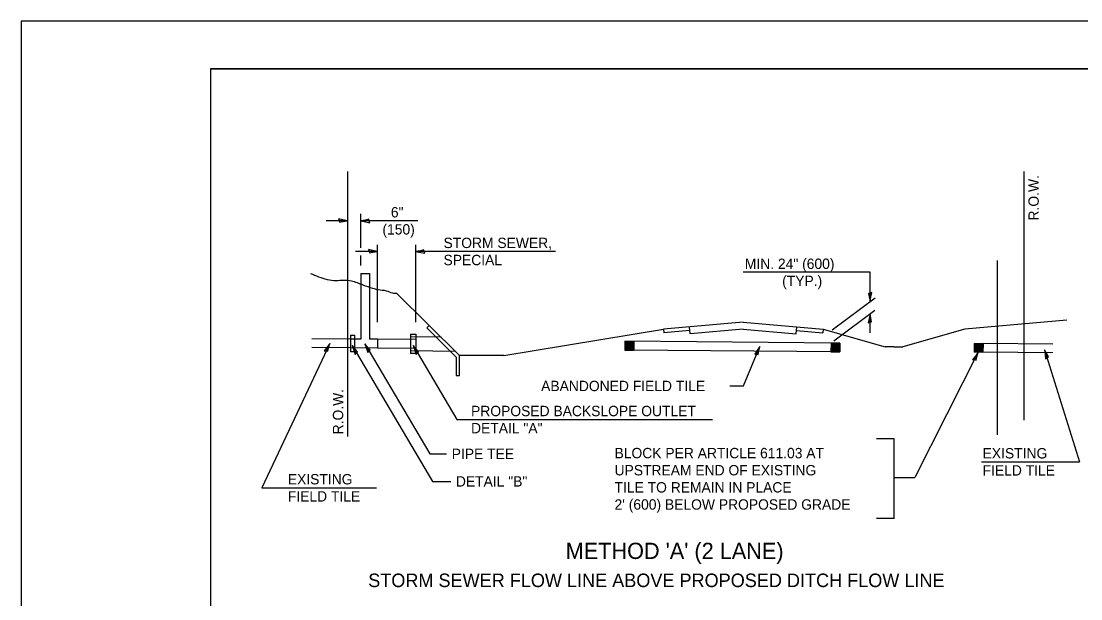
# Model space of a CAD drawing. Extents: x 100768 to 101448, y 100037 to 100477.
# Drawn here: x 100768.1 to 100991.6, y 100355.1 to 100476.8 of the extents above; entities that cross this region are included whole.
import ezdxf

# ---------------------------------------------------------------- set-up
doc = ezdxf.new("R2010")
doc.units = 0
for name, color, linetype in [('Design_PR_Roadway Dimensions', 7, 'Continuous'), ('Design_PR_Roadway Notes', 7, 'Continuous'), ('Level 35', 7, 'Continuous'), ('Level 43', 7, 'Continuous'), ('ROW_PR ROW Line', 7, 'Continuous'), ('ROW_PR_Notes', 7, 'Continuous'), ('Sheets_50 Reference Boundary', 7, 'Continuous'), ('Sheets_General Details', 7, 'Continuous'), ('Sheets_Printer Plotting Border', 7, 'Continuous')]:
    doc.layers.add(name, color=color, linetype=linetype)

msp = doc.modelspace()

# ---------------------------------------------------------------- linework, layer by layer
at = {"layer": 'Design_PR_Roadway Notes'}
for p, q in [((100833.15, 100408.89), (100818.83, 100378.45)), ((100837.89, 100408.42), (100854.8, 100379.8)), ((100840.53, 100408.8), (100854.24, 100385.61)), ((100850.73, 100408.42), (100859.94, 100392.83)), ((100983.92, 100407.55), (100991.29, 100383.93)), ((100969.93, 100407.01), (100956.55, 100380.63)), ((100859.94, 100392.83), (100913.91, 100392.83)), ((100952.2, 100388.81), (100948.46, 100388.81)), ((100952.2, 100371.96), (100952.2, 100388.81)), ((100854.24, 100385.61), (100857.77, 100385.61)), ((100970.64, 100383.93), (100991.29, 100383.93)), ((100952.2, 100380.62), (100956.55, 100380.62)), ((100818.83, 100378.45), (100843.01, 100378.45)), ((100854.8, 100379.8), (100858.72, 100379.8)), ((100952.2, 100371.96), (100948.46, 100371.96))]:
    msp.add_line(p, q, dxfattribs=at)
for points in [[(100831.98, 100407.34), (100832.38, 100407.33), (100832.72, 100407.23), (100832.89, 100407.96), (100833.15, 100408.89), (100832.55, 100408.05)], [(100838.51, 100406.58), (100838.75, 100406.9), (100839.02, 100407.13), (100838.51, 100407.69), (100837.89, 100408.42), (100838.25, 100407.46)], [(100841.16, 100406.96), (100841.39, 100407.28), (100841.66, 100407.51), (100841.16, 100408.06), (100840.53, 100408.8), (100840.89, 100407.83)], [(100851.35, 100406.58), (100851.59, 100406.9), (100851.86, 100407.13), (100851.35, 100407.69), (100850.73, 100408.42), (100851.08, 100407.46)], [(100922.78, 100406.63), (100923.18, 100406.63), (100923.52, 100406.55), (100923.66, 100407.29), (100923.87, 100408.23), (100923.31, 100407.37)], [(100984.11, 100405.62), (100984.41, 100405.88), (100984.73, 100406.04), (100984.36, 100406.69), (100983.92, 100407.55), (100984.05, 100406.53)], [(100968.72, 100405.5), (100969.11, 100405.47), (100969.45, 100405.37), (100969.65, 100406.09), (100969.93, 100407.01), (100969.31, 100406.19)]]:
    msp.add_lwpolyline(points, close=True, dxfattribs=at)
msp.add_lwpolyline([(100917.53, 100399.92), (100920.45, 100399.92), (100923.87, 100408.23)], dxfattribs=at)
at = {"layer": 'Level 35'}
for p, q in [((100839.73, 100423.63), (100839.73, 100409.79)), ((100839.73, 100423.63), (100841.57, 100423.63)), ((100841.57, 100423.63), (100841.57, 100409.78)), ((100860.55, 100406.32), (100847.33, 100419.44)), ((100853.62, 100412.14), (100854.15, 100412.66)), ((100859.8, 100406.01), (100853.62, 100412.14)), ((100869.89, 100406.32), (100903.54, 100411.89)), ((100920.36, 100413.37), (100903.54, 100411.89)), ((100903.54, 100411.89), (100903.61, 100411.15)), ((100909.13, 100411.64), (100903.61, 100411.15)), ((100909.19, 100410.9), (100909.06, 100412.37)), ((100920.36, 100411.88), (100909.19, 100410.9)), ((100920.36, 100413.37), (100937.19, 100411.89)), ((100920.36, 100411.88), (100931.53, 100410.9)), ((100931.53, 100410.9), (100931.67, 100412.37)), ((100931.6, 100411.64), (100937.12, 100411.15)), ((100937.19, 100411.89), (100937.12, 100411.15)), ((100937.19, 100411.89), (100950.28, 100408.18)), ((100967.1, 100411.89), (100954.01, 100408.18)), ((100988.61, 100413.79), (100967.1, 100411.89)), ((100837.56, 100409.8), (100829.4, 100409.87)), ((100837.56, 100410.64), (100837.56, 100407.11)), ((100837.56, 100410.64), (100838.36, 100410.64)), ((100839.73, 100409.79), (100837.56, 100409.8)), ((100838.36, 100410.64), (100838.36, 100407.11)), ((100843.22, 100409.76), (100841.57, 100409.78)), ((100843.22, 100409.76), (100843.2, 100407.91)), ((100851.32, 100409.69), (100843.22, 100409.76)), ((100850.21, 100410.81), (100850.19, 100406.74)), ((100850.21, 100410.81), (100851.33, 100410.8)), ((100856.63, 100410.21), (100850.21, 100410.26)), ((100851.33, 100410.8), (100851.31, 100406.73)), ((100837.56, 100407.95), (100829.38, 100408.02)), ((100843.2, 100407.91), (100837.56, 100407.95)), ((100851.31, 100407.84), (100843.2, 100407.91)), ((100859.64, 100407.21), (100850.19, 100407.29)), ((100895.42, 100409.33), (100895.41, 100407.47)), ((100895.41, 100408.4), (100897.28, 100408.39)), ((100895.41, 100408.22), (100897.28, 100408.2)), ((100895.41, 100408.03), (100897.28, 100408.01)), ((100895.41, 100407.84), (100897.28, 100407.83)), ((100895.41, 100407.66), (100897.28, 100407.64)), ((100895.41, 100407.47), (100897.27, 100407.46)), ((100940.73, 100407.09), (100895.41, 100407.47)), ((100897.29, 100409.31), (100895.42, 100409.33)), ((100940.74, 100408.95), (100895.42, 100409.33)), ((100895.42, 100409.14), (100897.29, 100409.13)), ((100895.42, 100408.96), (100897.29, 100408.94)), ((100895.42, 100408.77), (100897.29, 100408.76)), ((100895.42, 100408.59), (100897.29, 100408.57)), ((100895.61, 100409.33), (100895.59, 100407.47)), ((100895.79, 100409.33), (100895.78, 100407.47)), ((100895.98, 100409.33), (100895.97, 100407.47)), ((100896.17, 100409.32), (100896.15, 100407.47)), ((100896.36, 100409.32), (100896.34, 100407.47)), ((100896.54, 100409.32), (100896.53, 100407.46)), ((100896.73, 100409.32), (100896.71, 100407.46)), ((100896.92, 100409.32), (100896.9, 100407.46)), ((100897.1, 100409.31), (100897.09, 100407.46)), ((100897.29, 100409.31), (100897.27, 100407.46)), ((100938.87, 100408.96), (100938.86, 100407.11)), ((100938.86, 100407.67), (100940.73, 100407.65)), ((100938.86, 100407.48), (100940.73, 100407.46)), ((100938.86, 100407.29), (100940.73, 100407.28)), ((100940.74, 100408.95), (100938.87, 100408.96)), ((100938.87, 100408.78), (100940.74, 100408.76)), ((100938.87, 100408.59), (100940.74, 100408.58)), ((100938.87, 100408.41), (100940.74, 100408.39)), ((100938.87, 100408.22), (100940.74, 100408.21)), ((100938.87, 100408.04), (100940.73, 100408.02)), ((100938.87, 100407.85), (100940.73, 100407.84)), ((100939.06, 100408.96), (100939.05, 100407.11)), ((100939.25, 100408.96), (100939.23, 100407.11)), ((100939.44, 100408.96), (100939.42, 100407.11)), ((100939.62, 100408.96), (100939.61, 100407.1)), ((100939.81, 100408.96), (100939.79, 100407.1)), ((100940, 100408.95), (100939.98, 100407.1)), ((100940.18, 100408.95), (100940.17, 100407.1)), ((100940.37, 100408.95), (100940.35, 100407.1)), ((100940.56, 100408.95), (100940.54, 100407.1)), ((100940.74, 100408.95), (100940.73, 100407.09)), ((100952.14, 100408.18), (100950.28, 100408.18)), ((100952.14, 100408.18), (100954.01, 100408.18)), ((100969.06, 100408.87), (100969.05, 100407.02)), ((100969.05, 100407.76), (100970.92, 100407.74)), ((100969.05, 100407.57), (100970.92, 100407.56)), ((100969.05, 100407.39), (100970.92, 100407.37)), ((100969.05, 100407.2), (100970.92, 100407.19)), ((100969.06, 100408.87), (100970.93, 100408.86)), ((100969.06, 100408.69), (100970.93, 100408.67)), ((100969.06, 100408.5), (100970.93, 100408.49)), ((100969.06, 100408.32), (100970.93, 100408.3)), ((100969.06, 100408.13), (100970.92, 100408.12)), ((100969.06, 100407.95), (100970.92, 100407.93)), ((100969.25, 100408.87), (100969.24, 100407.02)), ((100969.44, 100408.87), (100969.42, 100407.01)), ((100969.63, 100408.87), (100969.61, 100407.01)), ((100969.81, 100408.87), (100969.8, 100407.01)), ((100970, 100408.86), (100969.98, 100407.01)), ((100970.19, 100408.86), (100970.17, 100407.01)), ((100970.37, 100408.86), (100970.36, 100407.01)), ((100970.56, 100408.86), (100970.54, 100407.01)), ((100970.75, 100408.86), (100970.73, 100407)), ((100970.93, 100408.86), (100970.92, 100407)), ((100985.64, 100408.74), (100970.93, 100408.86)), ((100838.36, 100407.11), (100837.56, 100407.11)), ((100851.31, 100406.73), (100850.19, 100406.74)), ((100859.8, 100406.01), (100859.8, 100402.14)), ((100869.89, 100406.32), (100860.55, 100406.32)), ((100860.55, 100402.14), (100860.55, 100406.32)), ((100938.86, 100407.11), (100940.73, 100407.09)), ((100970.92, 100407), (100969.05, 100407.02)), ((100985.62, 100406.89), (100970.92, 100407.01)), ((100859.8, 100402.14), (100860.55, 100402.14))]:
    msp.add_line(p, q, dxfattribs=at)
msp.add_spline([(100847.33, 100419.44), (100846.46, 100419.46), (100845.13, 100419.92), (100843.34, 100420.15), (100842.25, 100420.46), (100840.22, 100421.16), (100837.73, 100422.01), (100836.17, 100422.17), (100834.45, 100422.09), (100832.66, 100422.32), (100829.15, 100423.56)], degree=3, dxfattribs=at)
at = {"layer": 'Level 43'}
for p, q in [((100836.93, 100434.72), (100832.41, 100434.72)), ((100839.73, 100429.06), (100839.73, 100436.16)), ((100851.73, 100434.72), (100839.73, 100434.72)), ((100843.2, 100413.38), (100843.2, 100429.68)), ((100851.32, 100413.38), (100851.32, 100429.68)), ((100843.2, 100428.26), (100838.62, 100428.26)), ((100839.73, 100425.34), (100839.73, 100427.44)), ((100880.74, 100428.26), (100851.32, 100428.26)), ((100947.11, 100423.87), (100920.35, 100423.87)), ((100947.11, 100417.72), (100947.11, 100423.87)), ((100939.12, 100411.72), (100948.16, 100418.5)), ((100939.45, 100409.4), (100948.1, 100415.89)), ((100947.11, 100411.15), (100947.11, 100415.15))]:
    msp.add_line(p, q, dxfattribs=at)
for points in [[(100835.03, 100435.12), (100835.18, 100434.76), (100835.24, 100434.41), (100835.98, 100434.56), (100836.93, 100434.73), (100835.91, 100434.91)], [(100841.63, 100434.33), (100841.47, 100434.69), (100841.41, 100435.04), (100840.68, 100434.89), (100839.73, 100434.73), (100840.74, 100434.54)], [(100841.3, 100428.66), (100841.46, 100428.3), (100841.52, 100427.95), (100842.25, 100428.1), (100843.2, 100428.26), (100842.19, 100428.45)], [(100853.22, 100427.87), (100853.07, 100428.23), (100853.01, 100428.58), (100852.27, 100428.43), (100851.32, 100428.26), (100852.34, 100428.08)], [(100947.51, 100419.62), (100947.15, 100419.46), (100946.8, 100419.4), (100946.95, 100418.67), (100947.11, 100417.72), (100947.3, 100418.73)], [(100946.72, 100413.25), (100947.08, 100413.4), (100947.43, 100413.46), (100947.28, 100414.2), (100947.11, 100415.15), (100946.93, 100414.13)]]:
    msp.add_lwpolyline(points, close=True, dxfattribs=at)
at = {"layer": 'ROW_PR ROW Line'}
for p, q in [((100836.93, 100445.13), (100836.93, 100389.3)), ((100979.55, 100445.13), (100979.55, 100392.74))]:
    msp.add_line(p, q, dxfattribs=at)
at = {"layer": 'ROW_PR_Notes'}
msp.add_line((100973.97, 100389.6), (100973.97, 100426.36), dxfattribs=at)
at = {"layer": 'Sheets_50 Reference Boundary'}
msp.add_lwpolyline([(100808.09, 100466.78), (101438.09, 100466.78), (101438.09, 100066.79), (100808.09, 100066.79)], close=True, dxfattribs=at)
at = {"layer": 'Sheets_General Details'}
for p, q in [((100768.09, 100476.79), (100768.09, 100036.79)), ((101448.09, 100476.79), (100768.09, 100476.79))]:
    msp.add_line(p, q, dxfattribs=at)
msp.add_lwpolyline([(100808.09, 100466.79), (101438.09, 100466.79), (101438.09, 100046.79), (100808.09, 100046.79)], close=True, dxfattribs=at)
at = {"layer": 'Sheets_Printer Plotting Border'}
msp.add_lwpolyline([(100768.09, 100036.79), (101448.09, 100036.79), (101448.09, 100476.79), (100768.09, 100476.79)], close=True, dxfattribs=at)

# ---------------------------------------------------------------- texts
at = {"layer": 'Design_PR_Roadway Dimensions'}
for s, p in [('6"', (100846.05, 100435.44)), ('(150)', (100844.27, 100431.83)), ('STORM SEWER,', (100857.15, 100428.98)), ('SPECIAL', (100857.15, 100425.37)), ('MIN. 24" (600)', (100920.7, 100424.58)), ('(TYP.)', (100928.57, 100420.97))]:
    msp.add_text(s, height=2.185, dxfattribs=at).set_placement(p)
at = {"layer": 'Design_PR_Roadway Notes'}
for p in [(100982.69, 100434.79), (100836, 100389.72)]:
    msp.add_text('R.O.W.', height=2.185, rotation=90, dxfattribs=at).set_placement(p)
for s, height, p in [('ABANDONED FIELD TILE', 2.185, (100877.74, 100398.83)), ('PROPOSED BACKSLOPE OUTLET', 2.185, (100862.96, 100393.55)), ('DETAIL "A"', 2.185, (100862.96, 100389.94)), ('PIPE TEE', 2.185, (100858.88, 100384.52)), ('BLOCK PER ARTICLE 611.03 AT', 2.185, (100893.22, 100384.68)), ('EXISTING', 2.185, (100970.84, 100384.64)), ('UPSTREAM END OF EXISTING', 2.185, (100893.22, 100381.07)), ('FIELD TILE', 2.185, (100970.84, 100381.03)), ('EXISTING', 2.185, (100824.32, 100379.17)), ('DETAIL "B"', 2.185, (100859.76, 100378.71)), ('TILE TO REMAIN IN PLACE', 2.185, (100893.22, 100377.46)), ('FIELD TILE', 2.185, (100824.32, 100375.56)), ("2' (600) BELOW PROPOSED GRADE", 2.185, (100893.22, 100373.85)), ("METHOD 'A' (2 LANE)", 3.42, (100882.91, 100363.46)), ('STORM SEWER FLOW LINE ABOVE PROPOSED DITCH FLOW LINE', 2.85, (100841.27, 100357.53))]:
    msp.add_text(s, height=height, dxfattribs=at).set_placement(p)

doc.saveas('drawing.dxf')
